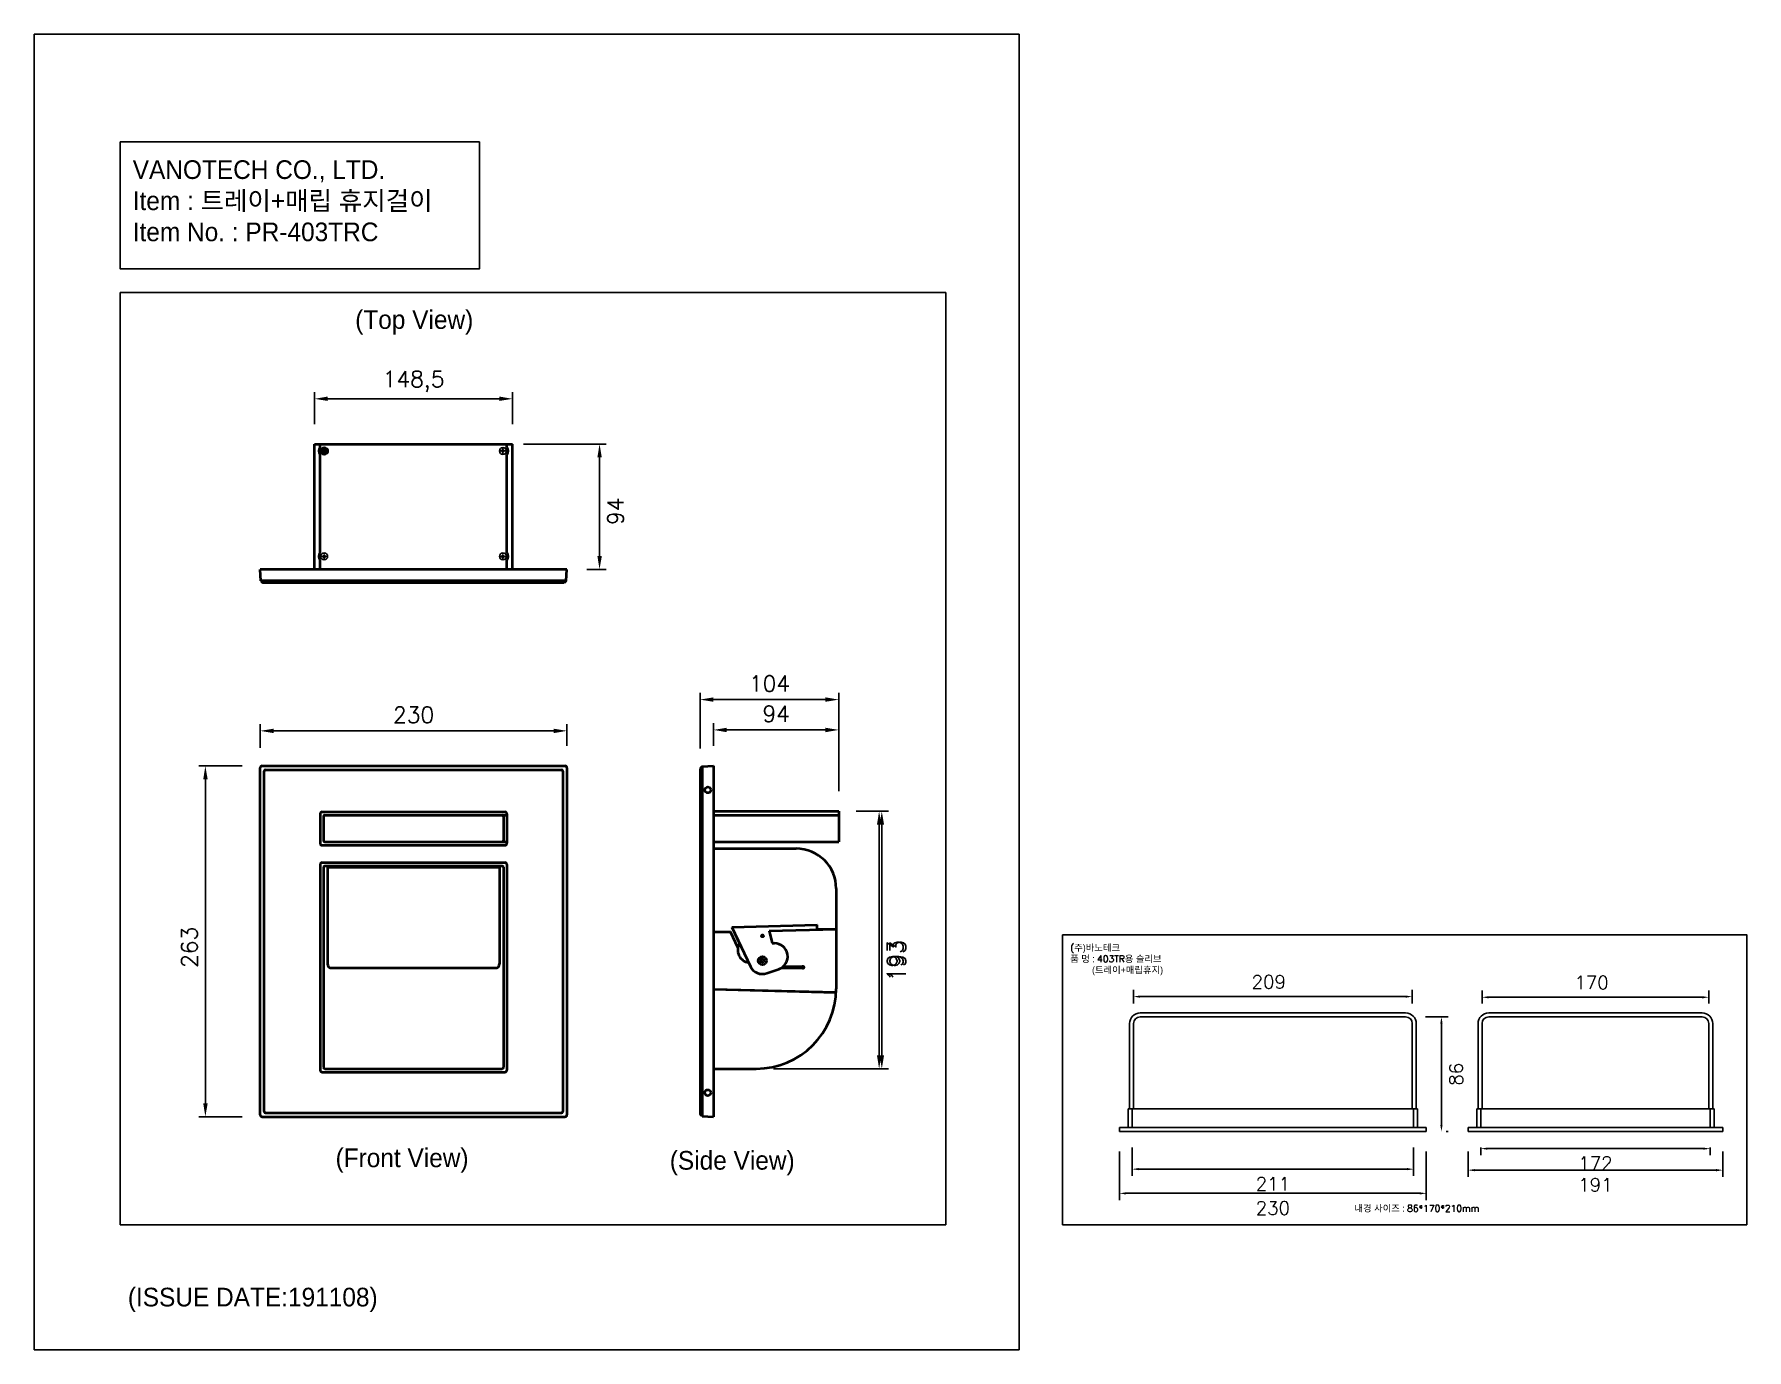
# Model space of a CAD drawing. Header units: millimetres. Extents: x 334 to 1617, y 78 to 1065.
import ezdxf

# ---------------------------------------------------------------- set-up
doc = ezdxf.new("R2010")
doc.units = ezdxf.units.MM
doc.header["$LTSCALE"] = 0.5
doc.linetypes.add('CENTER', pattern=[50.8, 31.75, -6.35, 6.35, -6.35])
doc.layers.add('외형선', color=7, linetype='Continuous')
doc.styles.get("Standard").update_dxf_attribs({"font": 'txt.shx', "bigfont": 'whgtxt.shx'})
doc.styles.add('스타일', font='', dxfattribs={"height": 20})
doc.styles.get('스타일').set_extended_font_data('Gulim')
doc.dimstyles.new('ISO-25', dxfattribs={"dimtxt": 20, "dimasz": 10, "dimexe": 5, "dimexo": 15, "dimgap": 6, "dimtad": 2, "dimtxsty": 'Standard', "dimcen": 2.5, "dimadec": 0, "dimazin": 0, "dimtfac": 1, "dimtmove": 0, "dimatfit": 3, "dimfxl": 1, "dimarcsym": 0})

# ---------------------------------------------------------------- blocks, each defined once
blk = doc.blocks.new('*D7')
at = {"color": 0, "lineweight": -2, "transparency": 16777216}
for p, q in [((503, 529.6), (503, 547.4)), ((513, 542.4), (723, 542.4)), ((733, 531.1), (733, 547.4))]:
    blk.add_line(p, q, dxfattribs=at)
at = {"color": 0, "transparency": 16777216}
for points in [[(513, 544), (513, 540.7), (503, 542.4)], [(723, 544), (723, 540.7), (733, 542.4)]]:
    blk.add_solid(points, dxfattribs=at)
at = {"layer": 'Defpoints', "color": 0, "transparency": 16777216}
for p in [(733, 542.4), (503, 514.6), (733, 516.1)]:
    blk.add_point(p, dxfattribs=at)
at = {"color": 7, "transparency": 16777216, "insert": (618, 554.4), "char_height": 12, "attachment_point": 5}
blk.add_mtext('230', dxfattribs=at)
blk = doc.blocks.new('*D10')
at = {"color": 0, "lineweight": -2, "transparency": 16777216}
for p, q in [((949.9, 482.1), (972, 482.1)), ((967, 472.1), (967, 299.1)), ((887.9, 289.1), (972, 289.1))]:
    blk.add_line(p, q, dxfattribs=at)
at = {"color": 0, "transparency": 16777216}
for points in [[(965.4, 472.1), (968.7, 472.1), (967, 482.1)], [(965.4, 299.1), (968.7, 299.1), (967, 289.1)]]:
    blk.add_solid(points, dxfattribs=at)
at = {"layer": 'Defpoints', "color": 0, "transparency": 16777216}
for p in [(934.9, 482.1), (872.9, 289.1), (967, 289.1)]:
    blk.add_point(p, dxfattribs=at)
at = {"color": 7, "transparency": 16777216, "insert": (979, 370.1), "char_height": 12, "attachment_point": 5, "rotation": 90}
blk.add_mtext('193', dxfattribs=at)
blk = doc.blocks.new('*D11')
at = {"color": 0, "lineweight": -2, "transparency": 16777216}
for p, q in [((543.7, 772.2), (543.7, 796.3)), ((692.2, 772.2), (692.2, 796.3)), ((553.7, 791.3), (682.2, 791.3))]:
    blk.add_line(p, q, dxfattribs=at)
at = {"color": 0, "transparency": 16777216}
for points in [[(553.7, 793), (553.7, 789.7), (543.7, 791.3)], [(682.2, 793), (682.2, 789.7), (692.2, 791.3)]]:
    blk.add_solid(points, dxfattribs=at)
at = {"layer": 'Defpoints', "color": 0, "transparency": 16777216}
for p in [(692.2, 791.3), (543.7, 757.2), (692.2, 757.2)]:
    blk.add_point(p, dxfattribs=at)
at = {"color": 7, "transparency": 16777216, "insert": (618, 804.3), "char_height": 12, "attachment_point": 5}
blk.add_mtext('148,5', dxfattribs=at)
blk = doc.blocks.new('*D12')
at = {"color": 0, "lineweight": -2, "transparency": 16777216}
for p, q in [((700.5, 757.4), (762.4, 757.4)), ((757.4, 673.4), (757.4, 747.4)), ((748, 663.4), (762.4, 663.4))]:
    blk.add_line(p, q, dxfattribs=at)
at = {"color": 0, "transparency": 16777216}
for points in [[(755.8, 747.4), (759.1, 747.4), (757.4, 757.4)], [(755.8, 673.4), (759.1, 673.4), (757.4, 663.4)]]:
    blk.add_solid(points, dxfattribs=at)
at = {"layer": 'Defpoints', "color": 0, "transparency": 16777216}
for p in [(685.5, 757.4), (757.4, 757.4), (733, 663.4)]:
    blk.add_point(p, dxfattribs=at)
at = {"color": 7, "transparency": 16777216, "insert": (769.4, 707), "char_height": 12, "attachment_point": 5, "rotation": 90}
blk.add_mtext('94', dxfattribs=at)
blk = doc.blocks.new('*D24')
at = {"color": 0, "lineweight": -2, "transparency": 16777216}
for p, q in [((489.5, 516.1), (456.9, 516.1)), ((461.9, 506.1), (461.9, 263.1)), ((489.5, 253.1), (456.9, 253.1))]:
    blk.add_line(p, q, dxfattribs=at)
at = {"color": 0, "transparency": 16777216}
for points in [[(460.3, 506.1), (463.6, 506.1), (461.9, 516.1)], [(460.3, 263.1), (463.6, 263.1), (461.9, 253.1)]]:
    blk.add_solid(points, dxfattribs=at)
at = {"layer": 'Defpoints', "color": 0, "transparency": 16777216}
for p in [(504.5, 516.1), (461.9, 253.1), (504.5, 253.1)]:
    blk.add_point(p, dxfattribs=at)
at = {"color": 7, "transparency": 16777216, "insert": (449.9, 380.1), "char_height": 12, "attachment_point": 5, "rotation": 90}
blk.add_mtext('263', dxfattribs=at)
blk = doc.blocks.new('*D27')
at = {"color": 0, "linetype": 'ByBlock', "lineweight": -2, "transparency": 16777216}
for p, q in [((1408.5, 227), (1408.5, 208.1)), ((1599.5, 227), (1599.5, 208.1)), ((1413.5, 213.1), (1594.5, 213.1))]:
    blk.add_line(p, q, dxfattribs=at)
at = {"color": 0, "linetype": 'ByBlock', "transparency": 16777216}
for points in [[(1413.5, 213.9), (1413.5, 212.2), (1408.5, 213.1)], [(1594.5, 213.9), (1594.5, 212.2), (1599.5, 213.1)]]:
    blk.add_solid(points, dxfattribs=at)
at = {"layer": 'Defpoints', "color": 0, "linetype": 'ByBlock', "transparency": 16777216}
for p in [(1408.5, 242), (1599.5, 242), (1599.5, 213.1)]:
    blk.add_point(p, dxfattribs=at)
at = {"color": 7, "linetype": 'ByBlock', "transparency": 16777216, "insert": (1504, 202.1), "char_height": 10, "attachment_point": 5}
blk.add_mtext('191', dxfattribs=at)
blk = doc.blocks.new('*D28')
at = {"color": 0, "linetype": 'ByBlock', "lineweight": -2, "transparency": 16777216}
for p, q in [((1418, 230), (1418, 224.2)), ((1585, 229.2), (1423, 229.2)), ((1590, 230), (1590, 224.2))]:
    blk.add_line(p, q, dxfattribs=at)
at = {"color": 0, "linetype": 'ByBlock', "transparency": 16777216}
for points in [[(1423, 230), (1423, 228.4), (1418, 229.2)], [(1585, 230), (1585, 228.4), (1590, 229.2)]]:
    blk.add_solid(points, dxfattribs=at)
at = {"layer": 'Defpoints', "color": 0, "linetype": 'ByBlock', "transparency": 16777216}
for p in [(1418, 245), (1590, 245), (1418, 229.2)]:
    blk.add_point(p, dxfattribs=at)
at = {"color": 7, "linetype": 'ByBlock', "transparency": 16777216, "insert": (1504, 218.2), "char_height": 10, "attachment_point": 5}
blk.add_mtext('172', dxfattribs=at)
blk = doc.blocks.new('*D25')
at = {"color": 0, "linetype": 'ByBlock', "lineweight": -2, "transparency": 16777216}
for p, q in [((1419, 338), (1419, 347.7)), ((1589, 338), (1589, 347.7)), ((1584, 342.7), (1424, 342.7))]:
    blk.add_line(p, q, dxfattribs=at)
at = {"color": 0, "linetype": 'ByBlock', "transparency": 16777216}
for points in [[(1424, 343.5), (1424, 341.8), (1419, 342.7)], [(1584, 343.5), (1584, 341.8), (1589, 342.7)]]:
    blk.add_solid(points, dxfattribs=at)
at = {"layer": 'Defpoints', "color": 0, "linetype": 'ByBlock', "transparency": 16777216}
for p in [(1419, 342.7), (1419, 323), (1589, 323)]:
    blk.add_point(p, dxfattribs=at)
at = {"color": 7, "linetype": 'ByBlock', "transparency": 16777216, "insert": (1501.1, 353.7), "char_height": 10, "attachment_point": 5}
blk.add_mtext('170', dxfattribs=at)
blk = doc.blocks.new('*D29')
at = {"color": 0, "linetype": 'ByBlock', "lineweight": -2, "transparency": 16777216}
for p, q in [((1147.2, 227), (1147.2, 190.7)), ((1377.2, 227), (1377.2, 190.7)), ((1372.2, 195.7), (1152.2, 195.7))]:
    blk.add_line(p, q, dxfattribs=at)
at = {"color": 0, "linetype": 'ByBlock', "transparency": 16777216}
for points in [[(1152.2, 196.5), (1152.2, 194.8), (1147.2, 195.7)], [(1372.2, 196.5), (1372.2, 194.8), (1377.2, 195.7)]]:
    blk.add_solid(points, dxfattribs=at)
at = {"layer": 'Defpoints', "color": 0, "linetype": 'ByBlock', "transparency": 16777216}
for p in [(1147.2, 242), (1377.2, 242), (1147.2, 195.7)]:
    blk.add_point(p, dxfattribs=at)
at = {"color": 7, "linetype": 'ByBlock', "transparency": 16777216, "insert": (1262.2, 184.7), "char_height": 10, "attachment_point": 5}
blk.add_mtext('230', dxfattribs=at)
blk = doc.blocks.new('*D30')
at = {"color": 0, "linetype": 'ByBlock', "lineweight": -2, "transparency": 16777216}
for p, q in [((1156.7, 230), (1156.7, 208.8)), ((1367.7, 230), (1367.7, 208.8)), ((1161.7, 213.8), (1362.7, 213.8))]:
    blk.add_line(p, q, dxfattribs=at)
at = {"color": 0, "linetype": 'ByBlock', "transparency": 16777216}
for points in [[(1161.7, 214.7), (1161.7, 213), (1156.7, 213.8)], [(1362.7, 214.7), (1362.7, 213), (1367.7, 213.8)]]:
    blk.add_solid(points, dxfattribs=at)
at = {"layer": 'Defpoints', "color": 0, "linetype": 'ByBlock', "transparency": 16777216}
for p in [(1156.7, 245), (1367.7, 245), (1367.7, 213.8)]:
    blk.add_point(p, dxfattribs=at)
at = {"color": 7, "linetype": 'ByBlock', "transparency": 16777216, "insert": (1262.2, 202.8), "char_height": 10, "attachment_point": 5}
blk.add_mtext('211', dxfattribs=at)
blk = doc.blocks.new('*D26')
at = {"color": 0, "linetype": 'ByBlock', "lineweight": -2, "transparency": 16777216}
for p, q in [((1157.7, 338), (1157.7, 348.2)), ((1366.7, 338), (1366.7, 348.2)), ((1361.7, 343.2), (1162.7, 343.2))]:
    blk.add_line(p, q, dxfattribs=at)
at = {"color": 0, "linetype": 'ByBlock', "transparency": 16777216}
for points in [[(1162.7, 344), (1162.7, 342.3), (1157.7, 343.2)], [(1361.7, 344), (1361.7, 342.3), (1366.7, 343.2)]]:
    blk.add_solid(points, dxfattribs=at)
at = {"layer": 'Defpoints', "color": 0, "linetype": 'ByBlock', "transparency": 16777216}
for p in [(1157.7, 343.2), (1157.7, 323), (1366.7, 323)]:
    blk.add_point(p, dxfattribs=at)
at = {"color": 7, "linetype": 'ByBlock', "transparency": 16777216, "insert": (1259.1, 354.2), "char_height": 10, "attachment_point": 5}
blk.add_mtext('209', dxfattribs=at)
blk = doc.blocks.new('*D31')
at = {"color": 0, "linetype": 'ByBlock', "lineweight": -2, "transparency": 16777216}
for p, q in [((1376.7, 328), (1393.6, 328)), ((1388.6, 247), (1388.6, 323)), ((1392.2, 242), (1393.6, 242))]:
    blk.add_line(p, q, dxfattribs=at)
at = {"color": 0, "linetype": 'ByBlock', "transparency": 16777216}
for points in [[(1387.7, 323), (1389.4, 323), (1388.6, 328)], [(1387.7, 247), (1389.4, 247), (1388.6, 242)]]:
    blk.add_solid(points, dxfattribs=at)
at = {"layer": 'Defpoints', "color": 0, "linetype": 'ByBlock', "transparency": 16777216}
for p in [(1361.7, 328), (1388.6, 328), (1377.2, 242)]:
    blk.add_point(p, dxfattribs=at)
at = {"color": 0, "linetype": 'ByBlock', "transparency": 16777216, "insert": (1399.6, 285), "char_height": 10, "attachment_point": 5, "rotation": 90}
blk.add_mtext('86', dxfattribs=at)
blk = doc.blocks.new('*D69')
at = {"color": 0, "lineweight": -2, "transparency": 16777216}
for p, q in [((832.8, 529.1), (832.8, 570.8)), ((842.8, 565.8), (926.8, 565.8)), ((936.8, 497.1), (936.8, 570.8))]:
    blk.add_line(p, q, dxfattribs=at)
at = {"color": 0, "transparency": 16777216}
for points in [[(842.8, 567.5), (842.8, 564.2), (832.8, 565.8)], [(926.8, 567.5), (926.8, 564.2), (936.8, 565.8)]]:
    blk.add_solid(points, dxfattribs=at)
at = {"layer": 'Defpoints', "color": 0, "transparency": 16777216}
for p in [(936.8, 565.8), (832.8, 514.1), (936.8, 482.1)]:
    blk.add_point(p, dxfattribs=at)
at = {"color": 7, "transparency": 16777216, "insert": (884.8, 577.8), "char_height": 12, "attachment_point": 5}
blk.add_mtext('104', dxfattribs=at)
blk = doc.blocks.new('*D70')
at = {"color": 0, "lineweight": -2, "transparency": 16777216}
for p, q in [((842.8, 531.1), (842.8, 548.1)), ((852.8, 543.1), (926.8, 543.1)), ((936.8, 497.1), (936.8, 548.1))]:
    blk.add_line(p, q, dxfattribs=at)
at = {"color": 0, "transparency": 16777216}
for points in [[(852.8, 544.7), (852.8, 541.4), (842.8, 543.1)], [(926.8, 544.7), (926.8, 541.4), (936.8, 543.1)]]:
    blk.add_solid(points, dxfattribs=at)
at = {"layer": 'Defpoints', "color": 0, "transparency": 16777216}
for p in [(936.8, 543.1), (842.8, 516.1), (936.8, 482.1)]:
    blk.add_point(p, dxfattribs=at)
at = {"color": 7, "transparency": 16777216, "insert": (889.8, 555.1), "char_height": 12, "attachment_point": 5}
blk.add_mtext('94', dxfattribs=at)
blk = doc.blocks.new('*D71')
at = {"color": 0, "lineweight": -2, "transparency": 16777216}
for p, q in [((951.8, 482.1), (974, 482.1)), ((969, 472.1), (969, 299.1)), ((889.8, 289.1), (974, 289.1))]:
    blk.add_line(p, q, dxfattribs=at)
at = {"color": 0, "transparency": 16777216}
for points in [[(967.3, 472.1), (970.7, 472.1), (969, 482.1)], [(967.3, 299.1), (970.7, 299.1), (969, 289.1)]]:
    blk.add_solid(points, dxfattribs=at)
at = {"layer": 'Defpoints', "color": 0, "transparency": 16777216}
for p in [(936.8, 482.1), (874.8, 289.1), (969, 289.1)]:
    blk.add_point(p, dxfattribs=at)
at = {"color": 7, "transparency": 16777216, "insert": (981, 370.1), "char_height": 12, "attachment_point": 5, "rotation": 90}
blk.add_mtext('193', dxfattribs=at)

msp = doc.modelspace()

# ---------------------------------------------------------------- linework, layer by layer
at = {"lineweight": 40}
for p, q in [((543.702, 757.201), (692.202, 757.201)), ((543.702, 663.351), (543.702, 757.201)), ((547.952, 754.841), (547.952, 757.201)), ((547.952, 675.841), (547.952, 749.55)), ((549.952, 751.696), (549.952, 752.696)), ((550.452, 752.696), (549.952, 752.696)), ((550.452, 751.696), (549.952, 751.696)), ((550.452, 752.696), (550.452, 753.196)), ((551.452, 753.196), (550.452, 753.196)), ((550.452, 751.196), (550.452, 751.696)), ((551.452, 751.196), (550.452, 751.196)), ((551.452, 752.696), (551.452, 753.196)), ((551.952, 752.696), (551.452, 752.696)), ((551.452, 751.196), (551.452, 751.696)), ((551.952, 751.696), (551.452, 751.696)), ((551.952, 751.696), (551.952, 752.696)), ((687.952, 754.841), (687.952, 757.201)), ((687.952, 675.841), (687.952, 749.55)), ((692.202, 663.351), (692.202, 757.201)), ((547.952, 675.841), (547.952, 744.055)), ((687.952, 675.841), (687.952, 744.055)), ((547.952, 670.346), (547.952, 670.55)), ((547.952, 663.351), (547.952, 670.55)), ((687.952, 670.346), (687.952, 670.55)), ((687.952, 663.351), (687.952, 670.55)), ((691.952, 663.351), (543.952, 663.351)), ((547.952, 663.351), (547.952, 665.055)), ((687.952, 663.351), (687.952, 665.055)), ((502.952, 254.623), (502.952, 514.623)), ((504.452, 516.123), (731.452, 516.123)), ((732.952, 514.623), (732.952, 254.623)), ((505.952, 257.123), (505.952, 512.123)), ((506.952, 513.123), (728.952, 513.123)), ((729.952, 512.123), (729.952, 257.123)), ((547.952, 480.123), (547.952, 458.123)), ((549.452, 481.623), (686.452, 481.623)), ((550.452, 478.123), (550.452, 460.123)), ((551.452, 479.123), (684.452, 479.123)), ((684.452, 479.123), (687.952, 479.123)), ((685.452, 478.123), (685.452, 460.123)), ((687.952, 480.123), (687.952, 458.123)), ((842.817, 482.123), (936.817, 482.123)), ((842.817, 479.123), (936.817, 479.123)), ((549.452, 456.623), (686.452, 456.623)), ((551.452, 459.123), (684.452, 459.123)), ((684.452, 459.123), (687.952, 459.123)), ((842.817, 459.123), (936.817, 459.123)), ((842.817, 454.123), (904.817, 454.123)), ((547.952, 442.123), (547.952, 288.123)), ((549.452, 443.623), (686.452, 443.623)), ((550.452, 440.123), (550.452, 290.123)), ((551.452, 441.123), (684.452, 441.123)), ((553.452, 440.123), (553.452, 367.623)), ((553.452, 440.123), (682.452, 440.123)), ((682.452, 440.123), (682.452, 367.623)), ((685.452, 440.123), (685.452, 290.123)), ((687.952, 442.123), (687.952, 288.123)), ((556.452, 364.623), (679.452, 364.623)), ((549.452, 286.623), (686.452, 286.623)), ((551.452, 289.123), (684.452, 289.123)), ((842.817, 289.123), (874.817, 289.123)), ((504.452, 253.123), (522.952, 253.123)), ((506.952, 256.123), (522.952, 256.123)), ((522.952, 256.123), (728.952, 256.123)), ((522.952, 253.123), (731.452, 253.123)), ((842.817, 256.123), (842.817, 253.123))]:
    msp.add_line(p, q, dxfattribs=at)
at = {"color": 1, "linetype": 'CENTER', "lineweight": 40, "ltscale": 0.06}
for p, q in [((553.577, 752.196), (548.327, 752.196)), ((550.952, 749.571), (550.952, 754.821))]:
    msp.add_line(p, q, dxfattribs=at)
at = {"color": 1, "linetype": 'CENTER', "ltscale": 0.06}
for p, q in [((687.577, 752.196), (682.327, 752.196)), ((684.952, 749.571), (684.952, 754.821)), ((553.577, 673.196), (548.327, 673.196)), ((550.952, 670.571), (550.952, 675.821)), ((687.577, 673.196), (682.327, 673.196)), ((684.952, 670.571), (684.952, 675.821))]:
    msp.add_line(p, q, dxfattribs=at)
for p, q in [((683.952, 751.696), (683.952, 752.696)), ((684.452, 752.696), (683.952, 752.696)), ((684.452, 751.696), (683.952, 751.696)), ((684.452, 752.696), (684.452, 753.196)), ((685.452, 753.196), (684.452, 753.196)), ((684.452, 751.196), (684.452, 751.696)), ((685.452, 751.196), (684.452, 751.196)), ((685.452, 752.696), (685.452, 753.196)), ((685.952, 752.696), (685.452, 752.696)), ((685.452, 751.196), (685.452, 751.696)), ((685.952, 751.696), (685.452, 751.696)), ((685.952, 751.696), (685.952, 752.696)), ((549.952, 672.696), (549.952, 673.696)), ((550.452, 673.696), (549.952, 673.696)), ((550.452, 672.696), (549.952, 672.696)), ((550.452, 673.696), (550.452, 674.196)), ((551.452, 674.196), (550.452, 674.196)), ((550.452, 672.196), (550.452, 672.696)), ((551.452, 672.196), (550.452, 672.196)), ((551.452, 673.696), (551.452, 674.196)), ((551.952, 673.696), (551.452, 673.696)), ((551.452, 672.196), (551.452, 672.696)), ((551.952, 672.696), (551.452, 672.696)), ((551.952, 672.696), (551.952, 673.696)), ((683.952, 672.696), (683.952, 673.696)), ((684.452, 673.696), (683.952, 673.696)), ((684.452, 672.696), (683.952, 672.696)), ((684.452, 673.696), (684.452, 674.196)), ((685.452, 674.196), (684.452, 674.196)), ((684.452, 672.196), (684.452, 672.696)), ((685.452, 672.196), (684.452, 672.196)), ((685.452, 673.696), (685.452, 674.196)), ((685.952, 673.696), (685.452, 673.696)), ((685.452, 672.196), (685.452, 672.696)), ((685.952, 672.696), (685.452, 672.696)), ((685.952, 672.696), (685.952, 673.696))]:
    msp.add_line(p, q)
at = {"color": 7, "linetype": 'ByBlock', "lineweight": 25}
for p, q in [((1154.716, 322.965), (1154.716, 258.965)), ((1157.716, 322.965), (1157.716, 258.965)), ((1162.716, 330.965), (1361.716, 330.965)), ((1162.716, 327.965), (1361.716, 327.965)), ((1366.716, 322.965), (1366.716, 258.965)), ((1369.716, 322.965), (1369.716, 258.965)), ((1415.993, 322.965), (1415.993, 258.965)), ((1418.993, 322.965), (1418.993, 258.965)), ((1423.993, 330.965), (1523.493, 330.965)), ((1423.993, 327.965), (1523.493, 327.965)), ((1523.493, 330.965), (1583.993, 330.965)), ((1523.493, 327.965), (1583.993, 327.965)), ((1588.993, 322.965), (1588.993, 258.965)), ((1591.993, 322.965), (1591.993, 258.965)), ((1153.716, 258.965), (1370.716, 258.965)), ((1153.716, 258.965), (1153.716, 244.965)), ((1156.716, 258.965), (1156.716, 244.965)), ((1367.716, 258.965), (1367.716, 244.965)), ((1370.716, 258.965), (1370.716, 244.965)), ((1414.993, 258.965), (1523.493, 258.965)), ((1414.993, 258.965), (1414.993, 244.965)), ((1417.993, 258.965), (1417.993, 244.965)), ((1523.493, 258.965), (1592.993, 258.965)), ((1589.993, 258.965), (1589.993, 244.965)), ((1592.993, 258.965), (1592.993, 244.965)), ((1147.216, 244.965), (1377.216, 244.965)), ((1147.216, 244.965), (1147.216, 241.965)), ((1377.216, 244.965), (1377.216, 241.965)), ((1377.216, 244.965), (1377.216, 241.965)), ((1408.493, 244.965), (1523.493, 244.965)), ((1408.493, 244.965), (1408.493, 241.965)), ((1523.493, 244.965), (1599.493, 244.965)), ((1599.493, 244.965), (1599.493, 241.965)), ((1599.493, 244.965), (1599.493, 241.965)), ((1147.216, 241.965), (1377.216, 241.965)), ((1408.493, 241.965), (1523.493, 241.965)), ((1523.493, 241.965), (1599.493, 241.965))]:
    msp.add_line(p, q, dxfattribs=at)
at = {"color": 3}
for points in [[(333.611, 1064.595), (1071.914, 1064.595), (1071.914, 78.443), (333.611, 78.443)], [(398.083, 983.866), (667.334, 983.866), (667.334, 888.619), (398.083, 888.619)]]:
    msp.add_lwpolyline(points, close=True, dxfattribs=at)
at = {"color": 6}
msp.add_lwpolyline([(398.083, 870.945), (1016.896, 870.945), (1016.896, 172.197), (398.083, 172.197)], close=True, dxfattribs=at)
at = {"color": 6, "linetype": 'ByBlock'}
msp.add_lwpolyline([(1104.57, 389.492), (1617.45, 389.492), (1617.45, 172.197), (1104.57, 172.197)], close=True, dxfattribs=at)
at = {"lineweight": 40}
msp.add_circle((550.952, 752.196), 2.625, dxfattribs=at)
for centre in [(684.952, 752.196), (550.952, 673.196), (684.952, 673.196)]:
    msp.add_circle(centre, 2.625)
for centre, radius, start, end in [((550.952, 752.196), 4, 138.590378, 221.409622), ((684.952, 752.196), 4, 318.590378, 41.409622), ((550.952, 673.196), 4, 138.590378, 221.409622), ((684.952, 673.196), 4, 318.590378, 41.409622), ((504.452, 514.623), 1.5, 90, 180), ((731.452, 514.623), 1.5, 0, 90), ((506.952, 512.123), 1, 90, 180), ((728.952, 512.123), 1, 0, 90), ((549.452, 480.123), 1.5, 90, 180), ((551.452, 478.123), 1, 90, 180), ((684.452, 478.123), 1, 0, 90), ((686.452, 480.123), 1.5, 0, 90), ((549.452, 458.123), 1.5, 180, 270), ((551.452, 460.123), 1, 180, 270), ((684.452, 460.123), 1, 270, 0), ((686.452, 458.123), 1.5, 270, 0), ((904.817, 424.123), 30, 0, 90), ((549.452, 442.123), 1.5, 90, 180), ((551.452, 440.123), 1, 90, 180), ((684.452, 440.123), 1, 0, 90), ((686.452, 442.123), 1.5, 0, 90), ((556.452, 367.623), 3, 180, 270), ((679.452, 367.623), 3, 270, 0), ((874.817, 349.123), 60, 270, 0), ((549.452, 288.123), 1.5, 180, 270), ((551.452, 290.123), 1, 180, 270), ((684.452, 290.123), 1, 270, 0), ((686.452, 288.123), 1.5, 270, 0), ((506.952, 257.123), 1, 180, 270), ((728.952, 257.123), 1, 270, 0), ((504.452, 254.623), 1.5, 180, 270), ((731.452, 254.623), 1.5, 270, 0)]:
    msp.add_arc(centre, radius, start, end, dxfattribs=at)
at = {"color": 7, "linetype": 'ByBlock', "lineweight": 25}
for centre, radius, start, end in [((1162.716, 322.965), 8, 90, 180), ((1162.716, 322.965), 5, 90, 180), ((1361.716, 322.965), 8, 360, 90), ((1361.716, 322.965), 5, 360, 90), ((1423.993, 322.965), 8, 90, 180), ((1423.993, 322.965), 5, 90, 180), ((1583.993, 322.965), 8, 360, 90), ((1583.993, 322.965), 5, 360, 90)]:
    msp.add_arc(centre, radius, start, end, dxfattribs=at)
at = {"layer": '외형선', "lineweight": 40}
for p, q in [((732.952, 663.351), (502.952, 663.351)), ((503.398, 654.849), (502.952, 663.351)), ((503.398, 654.849), (504.976, 653.351)), ((732.507, 654.849), (503.398, 654.849)), ((732.507, 654.849), (730.928, 653.351)), ((732.507, 654.849), (732.952, 663.351)), ((730.928, 653.351), (504.976, 653.351)), ((834.315, 515.677), (832.817, 514.099)), ((832.817, 514.099), (832.817, 255.147)), ((834.315, 515.677), (842.817, 516.123)), ((834.315, 515.677), (834.315, 253.568)), ((842.817, 516.123), (842.817, 256.123)), ((936.817, 482.123), (936.817, 459.123)), ((934.817, 424.123), (934.817, 349.123)), ((842.817, 391.605), (855.372, 391.934)), ((842.817, 391.405), (855.465, 391.737)), ((855.372, 391.934), (861.152, 379.716)), ((856.561, 395.266), (920.517, 396.941)), ((856.561, 395.266), (870.477, 365.847)), ((856.561, 395.266), (862.364, 382.999)), ((856.561, 395.266), (862.364, 382.999)), ((884.619, 392.5), (934.817, 393.814)), ((884.619, 392.5), (886.758, 383.224)), ((920.517, 393.44), (920.517, 396.941)), ((920.517, 393.64), (934.817, 394.015)), ((886.758, 383.224), (888.445, 383.224)), ((882.798, 360.677), (891.726, 363.777)), ((893.547, 364.623), (909.944, 364.623)), ((894.944, 365.623), (909.944, 365.623)), ((842.817, 348.841), (934.817, 346.432)), ((842.817, 348.641), (934.817, 346.232)), ((834.315, 253.568), (832.817, 255.147)), ((834.315, 253.568), (842.817, 253.123))]:
    msp.add_line(p, q, dxfattribs=at)
for centre, radius in [((838.617, 498.123), 2.25), ((879.517, 388.623), 0.75), ((879.517, 388.623), 0.5), ((879.517, 370.123), 3.1), ((879.517, 370.123), 1.25), ((838.566, 271.123), 2.25)]:
    msp.add_circle(centre, radius, dxfattribs=at)
for centre, radius, start, end in [((870.517, 378.123), 9.5, 149.117831, 261.513243), ((888.445, 373.224), 10, 289.151659, 90), ((879.517, 370.123), 10, 205.315537, 289.151659), ((909.944, 365.123), 0.75, 221.810315, 138.189685), ((909.944, 365.123), 0.5, 270, 90)]:
    msp.add_arc(centre, radius, start, end, dxfattribs=at)

# ---------------------------------------------------------------- texts
at = {"color": 3, "char_height": 14, "width": 480.3416, "attachment_point": 1, "style": '스타일'}
for s, insert in [('\\pxt4;{\\C6;VANOTECH CO., LTD.\\P\\ptz;\\C256;Item : 트레이+매립 휴지걸이\\PItem No. : PR-403TRC}', (407.438, 970.119)), ('{\\C256;(Top View)}', (574.209, 857.718)), ('{\\C256;(Front View)}', (559.486, 229.314)), ('{\\C256;(Side View)}', (810.058, 227.434)), ('{\\C256;(ISSUE DATE:191108)}', (403.766, 124.917))]:
    msp.add_mtext(s, dxfattribs=dict(at, insert=insert))
at = {"color": 7, "linetype": 'ByBlock', "char_height": 5, "attachment_point": 1}
for s, insert in [('({\\fGulim|b0|i0|c129|p50;주)바노테크\\P품 명 : }403TR{\\fGulim|b0|i0|c129|p50;용 슬리브\\P         (트레이+매립휴지)}', (1110.266, 382.31)), ('{\\fGulim|b0|i0|c129|p50;내경 사이즈 : }86*170*210mm', (1323.382, 186.949))]:
    msp.add_mtext_dynamic_manual_height_columns(s, width=558.57284, gutter_width=12.5, heights=[0], dxfattribs=dict(at, insert=insert))

# ---------------------------------------------------------------- dimensions: what is measured, and where the dimension line sits
at = {"color": 5}
dim = msp.add_linear_dim(base=(692.202, 791.334), p1=(543.702, 757.201), p2=(692.202, 757.201), dimstyle='ISO-25', override={"dimtxt": 12, "dimclrt": 7}, dxfattribs=at)
dim.commit()
dim.dimension.update_dxf_attribs({"geometry": '*D11', "text_midpoint": (617.952, 804.334)})
for base, p1, p2, picture, middle in [((757.444, 757.351), (732.952, 663.351), (685.452, 757.351), '*D12', (757.444, 706.954)), ((461.934, 253.123), (504.452, 516.123), (504.452, 253.123), '*D24', (461.934, 380.078)), ((967.031, 289.123), (934.862, 482.123), (872.862, 289.123), '*D10', (967.031, 370.123)), ((968.985, 289.123), (936.817, 482.123), (874.817, 289.123), '*D71', (968.985, 370.123))]:
    dim = msp.add_linear_dim(base=base, p1=p1, p2=p2, angle=90, dimstyle='ISO-25', override={"dimtxt": 12, "dimclrt": 7}, dxfattribs=at)
    dim.commit()
    dim.dimension.update_dxf_attribs({"geometry": picture, "text_midpoint": middle, "dimtype": 160})
for base, p1, p2, picture, middle in [((936.817, 565.833), (832.817, 514.099), (936.817, 482.123), '*D69', (884.817, 565.833)), ((732.952, 542.351), (502.952, 514.623), (732.952, 516.123), '*D7', (617.952, 542.351)), ((936.817, 543.07), (842.817, 516.123), (936.817, 482.123), '*D70', (889.817, 543.07))]:
    dim = msp.add_linear_dim(base=base, p1=p1, p2=p2, dimstyle='ISO-25', override={"dimtxt": 12, "dimclrt": 7}, dxfattribs=at)
    dim.commit()
    dim.dimension.update_dxf_attribs({"geometry": picture, "text_midpoint": middle, "dimtype": 160})
at = {"color": 5, "linetype": 'ByBlock'}
for base, p1, p2, picture, middle in [((1157.716, 343.158), (1366.716, 322.965), (1157.716, 322.965), '*D26', (1259.094, 343.158)), ((1418.993, 342.658), (1588.993, 322.965), (1418.993, 322.965), '*D25', (1501.107, 342.658)), ((1367.716, 213.831), (1156.716, 244.965), (1367.716, 244.965), '*D30', (1262.216, 213.831))]:
    dim = msp.add_linear_dim(base=base, p1=p1, p2=p2, dimstyle='ISO-25', override={"dimtxt": 10, "dimasz": 5, "dimclrt": 7}, dxfattribs=at)
    dim.commit()
    dim.dimension.update_dxf_attribs({"geometry": picture, "text_midpoint": middle, "dimtype": 160})
dim = msp.add_linear_dim(base=(1388.566, 327.965), p1=(1377.216, 241.965), p2=(1361.716, 327.965), angle=90, dimstyle='ISO-25', override={"dimtxt": 10, "dimasz": 5}, dxfattribs=at)
dim.commit()
dim.dimension.update_dxf_attribs({"geometry": '*D31', "text_midpoint": (1388.566, 284.965), "dimtype": 160})
for base, p1, p2, picture, middle in [((1417.993, 229.195), (1589.993, 244.965), (1417.993, 244.965), '*D28', (1503.993, 218.195)), ((1147.216, 195.661), (1377.216, 241.965), (1147.216, 241.965), '*D29', (1262.216, 184.661)), ((1599.493, 213.07), (1408.493, 241.965), (1599.493, 241.965), '*D27', (1503.993, 202.07))]:
    dim = msp.add_linear_dim(base=base, p1=p1, p2=p2, dimstyle='ISO-25', override={"dimtxt": 10, "dimasz": 5, "dimclrt": 7}, dxfattribs=at)
    dim.commit()
    dim.dimension.update_dxf_attribs({"geometry": picture, "text_midpoint": middle})

doc.saveas('drawing.dxf')
